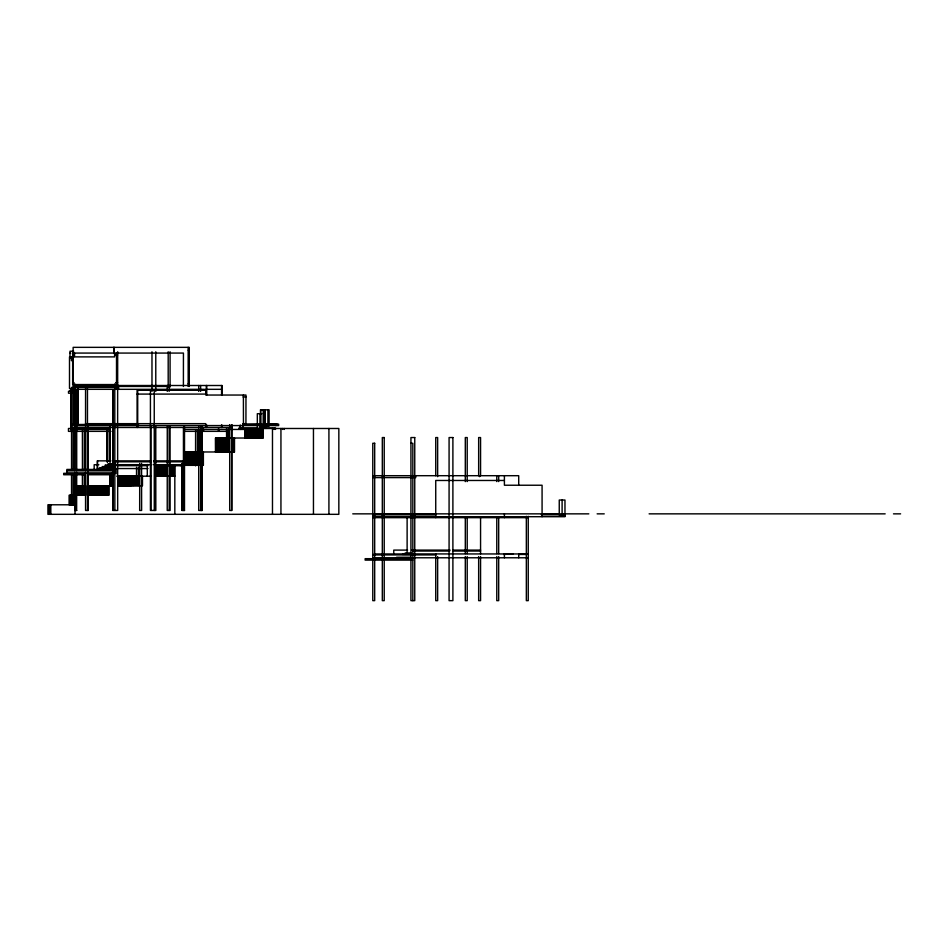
<?xml version="1.0" encoding="UTF-8"?>
<svg xmlns="http://www.w3.org/2000/svg" width="948" height="948" viewBox="0 0 948 948"><rect width="100%" height="100%" fill="white"/><g stroke="black" fill="none" stroke-linecap="round" stroke-linejoin="round"><path stroke-width="1.42" d="M188.225 350.215L189.233 350.215M73.719 351.222L69.986 351.222L69.986 358.474M70.034 353.13L70.721 353.13M72.688 354.979L74.086 354.979M115.739 354.979L117.635 354.979M73.885 356.946L69.5 356.946L69.5 388.431L72.427 388.431M72.688 382.648L74.086 382.648M115.739 382.648L117.635 382.648M188.225 383.596L189.233 383.596M117.635 384.556L72.652 384.556L72.652 353.071L183.438 353.071L183.402 386.464M74.572 385.504L222.105 385.504L222.105 395.043M167.251 386.464L73.138 386.464L73.138 347.347L189.292 347.347L189.292 386.464M167.251 389.32L71.657 389.32L71.657 387.412L118.595 387.412L118.595 389.32M169.135 389.32L204.424 389.32L204.424 390.28M205.503 389.32L222.105 389.32M71.432 389.379L74.288 389.379M206.332 390.28L137.081 390.28L137.081 427.477M69.986 390.327L70.768 390.327M71.432 390.327L74.288 390.327M74.418 391.287L68.505 391.287L68.505 393.195L74.418 393.195M137.081 394.084L206.368 394.084L206.332 385.504M243.043 396.951L245.935 396.951M261.885 413.707L257.323 413.707L257.323 428.484M85.557 423.661L112.729 423.661M113.831 423.661L205.74 423.661L205.74 427.477M243.043 423.661L245.97 423.661M138.55 424.23L76.421 424.609M242.925 424.135L261.056 424.135M263.485 424.135L278.653 424.135L278.653 425.569L74.477 425.569M71.61 424.609L137.259 424.609M243.446 424.609L277.089 424.135M262.169 426.043L269.113 426.043L269.113 409.832L260.463 409.832L260.522 438.023M71.61 427.477L231.857 427.477M239.891 427.536L242.83 427.536L242.83 424.668M238.955 428.01L257.903 428.01M260.819 428.01L275.512 428.01L275.512 429.444M109.944 428.484L68.469 428.484L68.469 431.352L111.011 431.352M238.955 428.484L338.839 428.484L338.839 514.326L47.933 514.326L47.933 504.786L75.022 504.786M71.325 429.444L109.944 429.444M184.137 429.444L198.902 429.444M201.865 429.444L259.456 429.444M183.734 431.352L228.705 431.352M410.934 443.273L412.842 443.273L412.842 600.653M184.291 451.971L199.329 451.971L199.329 465.338L184.824 465.338M201.355 451.971L234.5 451.971L234.5 438.023M110.892 460.858L97.312 460.858L97.312 469.438M113.831 460.858L151.265 460.858M153.813 460.858L184.528 460.858M151.064 461.806L115.739 461.806L115.739 460.858M154.003 461.806L184.528 461.806M113.819 463.714L108.048 463.714L108.048 465.148M98.853 464.733L94.172 464.733L94.172 469.023M115.312 464.674L151.822 464.674M153.813 464.674L184.528 464.674M113.381 465.148L105.121 465.148L105.121 466.582M156.989 465.338L167.192 465.338L167.192 476.18M169.242 465.338L182.585 465.338M117.007 465.681L147.912 465.681M155.271 465.681L181.376 465.681L181.376 464.733M113.298 466.582L102.206 466.582L102.206 468.004M113.227 468.004L99.279 468.004L99.279 469.438M116.604 468.549L148.007 468.549M155.057 468.549L158.079 468.549M66.846 470.872L114.53 470.872M85.367 473.313L63.694 473.313L63.694 474.747L85.367 474.747M88.259 473.313L112.291 473.313M87.666 474.747L113.677 474.747M372.777 475.695L518.71 475.695L518.71 485.234M116.734 476.18L151.289 476.18M174.823 476.18L155.709 476.18L155.733 468.051M372.777 477.602L415.698 477.602L415.698 475.695M504.407 480.47L435.736 480.47L435.736 517.667M76.302 485.708L82.891 485.708L82.891 495.247M83.554 485.708L85.747 485.708L85.747 495.247L76.492 495.247M87.619 485.708L113.239 485.708M117.623 485.708L142.473 485.708L142.473 476.18M88.14 495.247L108.842 495.247L108.842 485.708M74.809 510.451L74.809 472.211L74.738 510.451L76.717 510.451M184.528 510.451L181.874 510.451L181.874 463.43M352.751 513.852L588.815 513.852M597.133 513.852L604.243 513.852M649.107 513.852L885.171 513.852M893.49 513.852L900.6 513.852M374.685 514.326L410.934 514.326M541.403 514.326L559.095 514.326M562.022 514.326L564.972 514.326M412.404 514.42L435.914 514.42M372.777 514.8L436.033 514.8M541.403 514.8L564.972 514.8M559.249 516.233L564.972 516.233M372.777 516.707L564.972 516.707L564.972 500.023L559.249 500.023L559.249 514.8M372.777 517.667L528.249 517.667M407.593 550.101L393.764 550.101L393.764 554.39M411.882 550.101L450.099 550.101M452.587 550.101L480.565 550.101M412.842 551.049L449.648 551.049M452.587 551.049L480.565 551.049M410.934 552.957L405.211 552.957L405.211 554.39M374.14 553.964L405.306 553.964M412.38 553.916L528.249 553.964M402.343 554.39L410.555 554.39M503.637 554.45L512.986 553.964M518.71 554.45L526.341 554.45M372.777 554.924L436.033 554.924M410.496 557.246L396.631 557.246L396.631 558.68M372.777 557.779L528.249 557.779M412.842 558.68L365.146 558.68L365.146 560.114L412.842 560.114M562.105 500.023L562.105 514.8M542.078 516.707L542.078 485.234L504.407 485.234L504.407 475.695M528.249 516.304L528.249 600.653L526.341 600.653L526.341 516.304M518.71 553.964L518.71 557.779M504.407 513.852L504.407 517.667M504.407 553.964L504.407 557.779M498.684 475.695L498.684 481.584M498.684 516.861L498.684 553.608M498.684 556.547L498.684 600.653L496.776 600.653L496.776 556.547M496.776 475.695L496.776 481.584M496.776 516.861L496.776 553.608M480.565 475.754L480.565 437.549L478.657 437.549L478.657 475.754M480.565 516.707L480.565 553.916M480.565 556.571L480.565 600.653L478.657 600.653L478.657 556.571M479.605 475.695L479.605 476.654M467.21 481.584L467.21 437.549L465.302 437.549L465.302 481.631M467.21 516.861L467.21 553.632M467.21 556.547L467.21 600.653L465.302 600.653L465.302 556.547M465.302 516.861L465.302 553.632M437.644 476.654L437.644 437.549L435.736 437.549L435.736 475.754M437.644 556.571L437.644 600.653L435.736 600.653L435.736 553.964M407.119 517.193L407.119 552.957M328.92 428.484L328.92 514.326M313.456 428.484L313.456 514.326M284.199 428.484L284.199 429.444M282.634 428.484L282.634 429.444M280.94 428.484L280.94 514.326M275.868 424.609L275.868 425.569M274.28 428.484L274.28 429.444M272.716 428.484L272.716 429.444M272.479 428.484L272.479 514.326M267.893 409.832L267.893 426.043M265.973 425.498L265.973 428.437M265.025 409.832L265.037 424.135M264.705 409.832L264.693 424.609M264.741 425.498L264.741 428.437M264.077 409.832L264.065 424.135M263.591 409.832L263.591 424.609M263.331 409.832L263.331 424.609M263.283 428.484L263.283 438.023L215.469 438.023L215.469 451.971M262.786 428.484L262.786 438.023M262.205 428.484L262.205 438.023M261.873 425.142L261.885 428.01M261.636 438.023L261.553 425.142M261.079 428.484L261.079 438.023M260.724 409.832L260.724 424.609M260.179 413.707L260.179 428.484M259.989 428.484L259.989 438.023M259.456 428.484L259.456 438.023M259.183 428.484L259.183 429.444M258.934 429.444L258.934 438.023M258.413 429.444L258.413 438.023M257.892 429.444L257.892 438.023M257.382 429.444L257.382 438.023M256.363 429.444L256.363 438.023M255.853 429.444L255.853 438.023M255.332 429.444L255.332 438.023M254.822 429.444L254.822 438.023M254.301 429.444L254.301 438.023M253.246 429.444L253.246 438.023M252.725 429.444L252.725 438.023M252.215 429.444L252.215 438.023M251.694 429.444L251.694 438.023M251.184 429.444L251.184 438.023M250.687 429.444L250.687 438.023M250.201 429.444L250.201 438.023M249.715 429.444L249.715 438.023M249.241 429.444L249.241 438.023M248.791 429.444L248.791 438.023M248.352 429.444L248.352 438.023M247.926 429.444L247.926 438.023M247.523 429.444L247.523 438.023M247.132 429.444L247.132 438.023M246.776 429.444L246.776 438.023M246.433 429.444L246.433 438.023M246.113 429.444L246.113 438.023M245.935 423.661L245.97 395.043L205.74 395.043L205.74 390.28M245.828 429.444L245.828 438.023M245.568 429.444L245.568 438.023M245.331 429.444L245.331 438.023M245.129 429.444L245.034 438.023M244.975 429.444L244.892 438.023L244.726 429.444M243.399 395.043L243.446 425.569M240.294 425.569L240.294 429.444L240.259 425.083M234.239 438.023L234.239 451.971M233.611 438.023L233.611 451.971M232.995 438.023L232.995 451.971M232.39 438.023L232.39 451.971M231.857 424.633L231.81 510.451L229.7 510.451L229.7 424.633M231.644 424.633L231.608 510.451M229.274 438.023L229.274 451.971M228.847 438.023L228.847 451.971M228.705 428.508L228.669 438.865M228.492 428.508L228.456 451.971M228.089 438.023L228.089 451.971M227.757 438.023L227.757 451.971M227.437 438.023L227.437 451.971M227.141 438.023L227.141 451.971M226.762 431.47L226.856 451.971M226.548 428.508L226.584 451.971M226.311 438.023L226.311 451.971M225.778 438.023L225.778 451.971M225.506 438.023L225.506 451.971M225.233 438.023L225.233 451.971M224.937 438.023L224.937 451.971M224.64 438.023L224.64 451.971M224.309 438.023L224.309 451.971M223.965 438.023L223.965 451.971M223.598 438.023L223.598 451.971M223.218 438.023L223.218 451.971M222.816 438.023L222.816 451.971M222.401 438.023L222.401 451.971M222.069 425.249L222.069 427.477M221.986 438.023L221.986 451.971M221.583 385.504L221.583 395.043M221.583 424.929L221.583 427.477M221.145 438.023L221.145 451.971M220.73 438.023L220.73 451.971M220.315 438.023L220.315 451.971M219.912 438.023L219.912 451.971M219.533 438.023L219.533 451.971M219.154 438.023L219.154 451.971M218.917 429.124L218.917 431.352M218.81 438.023L218.81 451.971M218.431 428.804L218.431 431.352M218.49 438.023L218.49 451.971M218.194 438.023L218.194 451.971M217.933 438.023L217.933 451.971M217.708 438.023L217.708 451.971M217.519 438.023L217.519 451.971M217.27 451.971L217.199 438.023L217.104 451.971M216.902 438.023L216.902 451.971M216.772 438.023L216.654 451.971M216.523 438.023L216.523 451.971M216.381 438.023L216.251 451.971M216.132 451.971L216.014 438.023L215.8 451.971M215.646 438.023L215.717 451.971M206.688 385.504L206.688 395.043M206.688 424.929L206.688 427.477M203.536 428.804L203.536 431.352M203.382 451.971L203.382 465.338L202.386 465.338L202.386 451.971M203.097 451.971L203.097 465.338M202.588 427.536L202.588 431.352M202.256 426.659L202.291 510.451L198.701 510.451L198.736 426.659M202.078 426.659L202.043 510.451M200.609 385.504L200.609 391.382M200.644 426.659L200.609 510.451M198.89 430.534L198.843 465.338M198.701 385.504L198.701 391.382M198.452 430.534L198.452 452.587M198.416 430.534L198.405 465.338M198.025 451.971L198.025 465.338M197.694 451.971L197.694 465.338M197.457 430.534L197.433 465.338M197.208 451.971L197.208 465.338M197.03 451.971L196.888 465.338M196.674 451.971L196.769 465.338M196.52 451.971L196.449 465.338M196.378 451.971L196.283 465.338M196.177 451.971L196.177 465.338M195.881 451.971L196.046 465.338M195.679 451.971L195.679 465.338M195.596 430.534L195.549 465.824M195.442 451.971L195.442 465.338M195.181 451.971L195.181 465.338M194.897 451.971L194.897 465.338M194.589 451.971L194.589 465.338M194.257 451.971L194.257 465.338M193.902 451.971L193.902 465.338M193.522 451.971L193.522 465.338M193.131 451.971L193.131 465.338M192.728 451.971L192.728 465.338M192.314 451.971L192.314 465.338M191.875 451.971L191.875 465.338M191.437 451.971L191.437 465.338M190.986 451.971L190.986 465.338M190.536 451.971L190.536 465.338M190.086 451.971L190.086 465.338M189.624 451.971L189.624 465.338M189.162 451.971L189.162 465.338M188.711 451.971L188.711 465.338M188.166 347.347L188.166 386.464M188.261 451.971L188.261 465.338M187.811 451.971L187.811 465.338M187.372 451.971L187.372 465.338M186.946 451.971L186.946 465.338M186.519 451.971L186.519 465.338M186.116 451.971L186.116 465.338M185.713 451.971L185.713 465.338M185.334 451.971L185.334 465.338M184.967 451.971L184.967 465.338M184.528 426.695L184.493 510.451M184.173 426.695L184.137 510.451M183.438 427.477L183.438 464.674M182.229 463.43L182.265 510.451M180.298 464.733L180.298 465.681M174.823 465.338L174.823 514.326M174.562 465.338L174.562 476.18M174.077 465.338L174.077 476.18M173.603 465.338L173.603 476.18M173.14 465.338L173.14 476.18M172.204 465.338L172.204 476.18M171.73 465.338L171.73 476.18M171.256 465.338L171.256 476.18M170.758 465.338L170.758 476.18M170.261 465.338L170.261 476.18M170.083 351.755L170.083 387.021M170.083 426.695L170.13 510.451L167.227 510.451L167.275 426.659M169.751 465.338L169.751 476.18M169.135 385.504L169.135 391.382M169.135 426.659L169.182 510.451M168.187 351.755L168.187 387.021M167.275 385.504L167.275 391.382M166.706 465.338L166.706 476.18M166.22 465.338L166.22 476.18M165.746 465.338L165.746 476.18M165.296 465.338L165.296 476.18M164.869 465.338L164.869 476.18M164.454 465.338L164.454 476.18M164.063 465.338L164.063 476.18M163.696 465.338L163.696 476.18M163.364 465.338L163.364 476.18M163.044 465.338L163.044 476.18M162.736 465.338L162.736 476.18M162.452 465.338L162.452 476.18M162.191 465.338L162.191 476.18M161.93 465.338L161.93 476.18M161.693 465.338L161.693 476.18M161.456 465.338L161.456 476.18M161.231 465.338L161.231 476.18M161.006 465.338L161.006 476.18M160.793 465.338L160.793 476.18M160.354 465.338L160.354 476.18M160.141 465.338L160.141 476.18M159.916 465.338L159.916 476.18M159.691 465.338L159.691 476.18M159.454 465.338L159.454 476.18M159.217 465.338L159.217 476.18M158.968 465.338L158.968 476.18M158.494 465.338L158.494 476.18M158.245 465.338L158.245 476.18M158.02 465.338L158.02 476.18M157.795 465.338L157.795 476.18M157.569 465.338L157.569 476.18M157.356 465.338L157.356 476.18M157.167 465.338L157.167 476.18M156.989 468.051L156.989 476.18M156.811 468.051L156.811 476.18M156.669 468.051L156.669 476.18M156.432 468.051L156.538 476.18M156.349 468.051L156.171 476.18M156.124 468.051L156.017 476.18M155.78 351.755L155.78 391.429M155.78 426.695L155.828 510.451L150.424 510.451L150.424 390.28M154.832 426.92L154.88 510.451M154.24 390.28L154.275 510.451M151.976 351.755L151.976 391.429M151.016 426.92L151.064 510.451M147.319 464.496L147.284 476.228M142.034 476.18L142.034 485.708M141.572 463.43L141.619 510.451L139.664 510.451L139.712 463.43M139.048 476.18L139.048 485.708M138.467 467.305L138.432 476.121M138.361 476.18L138.361 485.708M137.709 390.28L137.709 427.477M137.567 476.18L137.567 485.708M136.702 476.18L136.702 485.708M136.559 467.305L136.524 476.121M135.825 476.18L135.825 485.708M134.983 476.18L134.983 485.708M134.201 476.18L134.201 485.708M133.467 476.18L133.467 485.708M132.791 476.18L132.791 485.708M132.151 476.18L132.151 485.708M131.571 476.18L131.571 485.708M131.025 476.18L131.025 485.708M130.516 476.18L130.516 485.708M130.042 476.18L130.042 485.708M129.603 476.18L129.603 485.708M129.189 476.18L129.189 485.708M128.798 476.18L128.798 485.708M128.442 476.18L128.442 485.708M128.087 476.18L128.087 485.708M127.767 476.18L127.767 485.708M127.447 476.18L127.447 485.708M127.139 476.18L127.139 485.708M126.842 476.18L126.842 485.708M126.57 476.18L126.57 485.708M126.297 476.18L126.297 485.708M126.048 476.18L126.048 485.708M125.8 476.18L125.8 485.708M125.563 476.18L125.563 485.708M125.349 476.18L125.349 485.708M125.136 476.18L125.136 485.708M124.946 476.18L124.757 485.708M124.591 476.18L124.591 485.708M124.425 476.18L124.425 485.708M124.283 476.18L124.283 485.708M124.022 476.18L124.141 485.708M123.797 476.18L123.904 485.708M123.714 476.18L123.572 485.708L123.418 476.18M123.276 476.18L123.323 485.708M123.098 485.708L123.015 476.18L122.802 485.708M122.659 476.18L122.659 485.708M122.493 476.18L122.493 485.708M122.316 476.18L122.316 485.708M122.091 476.18L122.091 485.708M121.854 476.18L121.854 485.708M121.569 476.18L121.569 485.708M121.249 476.18L121.249 485.708M120.906 476.18L120.906 485.708M120.526 476.18L120.526 485.708M120.135 476.18L120.135 485.708M119.732 476.18L119.732 485.708M119.318 476.18L119.318 485.708M118.903 476.18L118.903 485.708M118.512 476.18L118.512 485.708M118.121 476.18L118.121 485.708M117.682 351.755L117.635 423.756M117.635 426.695L117.682 510.451L112.871 510.451L112.871 472.211M117.422 387.412L117.422 389.32M116.509 353.071L116.509 384.556M116.071 469.307L116.106 473.716M115.739 384.556L115.775 388.052M115.514 424.609L115.561 427.477M115.431 460.858L115.431 469.438L66.846 469.438L66.846 473.253L114.53 473.253L114.483 460.858M114.779 383.964L114.862 510.451M114.601 353.071L114.601 356.886L74.548 356.886L74.548 353.071M114.625 384.556L114.625 388.052M114.53 424.609L114.53 427.477M114.139 347.347L114.139 353.071M113.784 347.347L113.831 353.225M112.954 389.841L112.954 423.673M112.954 426.612L112.954 469.272M112.954 472.211L112.954 510.451M112.871 389.841L112.871 469.272M111.378 473.313L111.378 474.747M110.004 426.517L110.063 463.714M109.518 428.484L73.28 428.484M108.629 485.708L108.629 495.247M107.61 485.708L107.61 495.247M106.911 430.392L106.851 461.866M106.567 485.708L106.567 495.247M105.892 465.148L105.892 466.582M105.477 485.708L105.477 495.247M104.363 485.708L104.363 495.247M103.249 485.708L103.249 495.247M102.147 485.708L102.147 495.247M101.081 485.708L101.081 495.247M100.18 468.004L100.18 469.438M100.085 485.708L100.085 495.247M99.173 485.708L99.173 495.247M98.367 485.708L98.367 495.247M97.561 460.858L97.561 469.438M97.691 485.708L97.691 495.247M97.158 485.708L97.158 495.247M96.755 485.708L96.755 495.247M96.447 485.708L96.447 495.247M96.234 485.708L96.234 495.247M95.949 485.708L96.068 495.247M95.843 485.708L95.724 495.247M95.57 485.708L95.57 495.247M95.357 485.708L95.357 495.247M95.084 485.708L95.084 495.247M94.717 485.708L94.717 495.247M94.267 485.708L94.267 495.247M93.757 485.708L93.757 495.247M93.2 485.708L93.2 495.247M92.596 485.708L92.596 495.247M91.956 485.708L91.956 495.247M91.304 485.708L91.304 495.247M90.641 485.708L90.641 495.247M89.977 485.708L89.977 495.247M89.337 485.708L89.337 495.247M88.721 485.708L88.721 495.247M88.211 426.695L88.211 469.307M88.211 472.246L88.211 510.451L85.557 510.451L85.557 472.246M88.176 426.695L88.176 469.307M88.176 472.246L88.176 510.451M87.465 388.49L87.465 423.756M87.465 426.695L87.5 469.307M87.465 472.246L87.5 510.451M85.557 388.49L85.557 424.609M85.557 426.695L85.593 469.307M85.296 485.708L85.296 495.247M85.107 485.708L85.107 495.247M85.024 430.57L85.024 470.244M85.024 474.652L84.953 495.247M84.704 485.708L84.822 495.247M84.502 485.708L84.597 495.247M84.36 430.57L84.313 470.244M84.313 474.652L84.325 495.247L84.123 485.708M83.981 485.708L83.981 495.247M83.791 485.708L83.791 495.247M82.405 430.57L82.452 470.244M82.405 474.652L82.44 495.247M81.907 485.708L81.907 495.247M81.255 485.708L81.255 495.247M80.497 485.708L80.497 495.247M79.644 485.708L79.644 495.247M78.791 485.708L78.791 495.247M77.949 424.609L77.949 388.846L77.926 424.135M78.02 485.708L78.02 495.247M77.392 485.708L77.392 495.247M76.907 485.708L76.907 495.247M76.717 389.841L76.717 469.272M76.717 472.211L76.634 510.451M75.022 514.326L75.022 495.247L69.097 495.247L69.097 504.786M74.572 384.556L74.572 388.052M74.477 424.609L74.477 427.477M74.086 495.247L74.086 504.786M73.908 387.412L73.873 424.609M73.494 392.247L73.494 424.609M73.577 430.487L73.494 470.208M73.577 474.616L73.482 504.786M72.842 495.247L72.842 504.786M72.143 495.247L72.143 504.786M71.669 392.247L71.669 470.208M71.669 474.616L71.669 495.212M71.432 388.431L71.432 391.927M71.586 392.247L71.586 470.208M71.586 474.616L71.586 495.212M71.408 356.946L71.408 360.761M71.325 428.484L71.325 431.352M71.408 495.247L71.408 504.786M70.768 392.721L70.721 428.484M70.638 495.247L70.638 504.786M69.856 495.247L69.856 504.786M50.825 504.786L50.825 514.326M49.628 504.786L49.628 514.326M49.308 504.786L49.308 514.326M49.189 504.786L49.189 514.326M384.224 437.549L382.317 437.549L382.317 600.653L384.224 600.653L384.224 437.549M414.75 437.549L410.934 437.549L410.934 600.653L414.75 600.653L414.75 437.549M452.895 437.549L449.079 437.549L449.079 600.653L452.895 600.653L452.895 437.549M374.685 443.273L372.777 443.273L372.777 600.653L374.685 600.653L374.685 443.273M201.592 510.451L201.592 426.659L201.557 510.451M183.817 510.451L183.817 426.695L183.77 510.451M111.722 486.383L111.722 473.147L111.639 486.383M109.814 461.38L109.814 430.487L109.731 461.38M109.814 486.383L109.814 474.616L109.731 486.383M107.562 461.866L107.562 430.392L107.503 461.866M74.809 469.272L74.809 383.964L74.738 469.272"/></g></svg>
